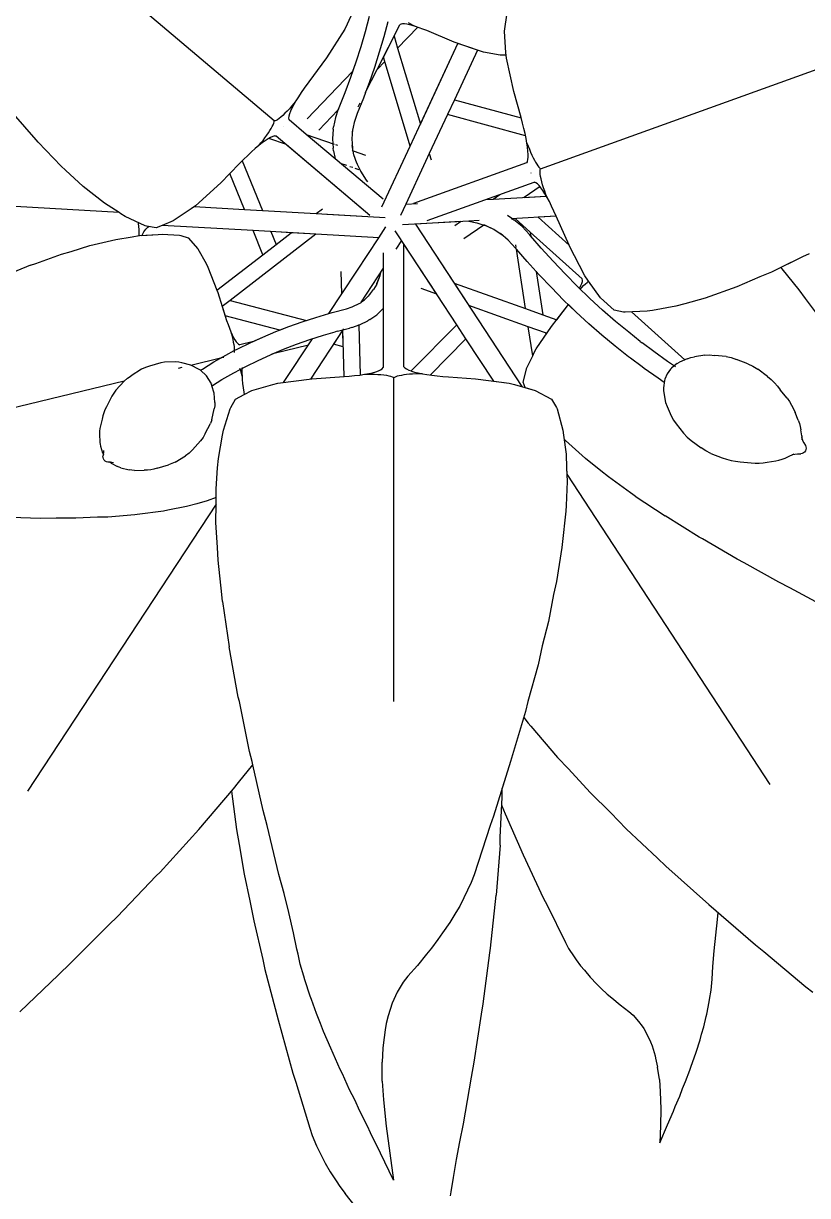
# Model space of a CAD drawing. Header units: metres. Extents: x 244.4 to 340.3, y -4.1 to 64.3.
# Drawn here: x 250.6926 to 250.9632, y 49.1434 to 49.5479 of the extents above; entities that cross this region are included whole.
import ezdxf

# ---------------------------------------------------------------- set-up
doc = ezdxf.new("R2010")
doc.units = ezdxf.units.M
doc.layers.add('Edges', color=7, linetype='Continuous')

msp = doc.modelspace()

# ---------------------------------------------------------------- linework, layer by layer
at = {"layer": 'Edges'}
for p, q in [((250.77916, 49.51426), (250.69385, 49.58635)), ((250.80739, 49.55439), (250.80434, 49.54759)), ((250.85856, 49.54519), (250.85949, 49.55152)), ((250.80434, 49.54759), (250.80348, 49.54594)), ((250.81189, 49.5503), (250.81051, 49.54503)), ((250.81466, 49.53203), (250.82248, 49.5474)), ((250.81832, 49.54849), (250.81693, 49.5432)), ((250.82248, 49.5474), (250.82256, 49.54747)), ((250.82293, 49.54765), (250.82256, 49.54747)), ((250.82343, 49.54771), (250.82293, 49.54765)), ((250.82408, 49.54769), (250.82343, 49.54771)), ((250.82486, 49.54759), (250.82408, 49.54769)), ((250.82576, 49.54741), (250.82486, 49.54759)), ((250.82626, 49.54761), (250.82545, 49.54804)), ((250.82678, 49.54715), (250.82576, 49.54741)), ((250.82709, 49.5472), (250.82626, 49.54761)), ((250.82791, 49.54682), (250.82678, 49.54715)), ((250.82791, 49.54682), (250.82709, 49.5472)), ((250.80348, 49.54594), (250.79712, 49.53602)), ((250.81051, 49.54503), (250.80898, 49.53976)), ((250.81693, 49.5432), (250.8154, 49.53792)), ((250.81681, 49.53626), (250.82049, 49.54348)), ((250.82049, 49.54348), (250.82172, 49.53936)), ((250.82865, 49.54657), (250.82172, 49.53936)), ((250.82913, 49.54641), (250.82791, 49.54682)), ((250.83044, 49.54593), (250.82913, 49.54641)), ((250.83182, 49.54539), (250.83044, 49.54593)), ((250.84121, 49.54145), (250.83182, 49.54539)), ((250.85905, 49.53776), (250.85856, 49.54519)), ((250.80898, 49.53976), (250.80731, 49.5345)), ((250.82172, 49.53936), (250.82958, 49.51317)), ((250.82604, 49.50556), (250.84253, 49.54098)), ((250.82958, 49.51317), (250.84253, 49.54098)), ((250.84997, 49.53837), (250.84121, 49.54145)), ((250.84927, 49.53861), (250.84253, 49.54098)), ((250.79712, 49.53602), (250.7895, 49.52556)), ((250.8154, 49.53792), (250.81372, 49.53264)), ((250.82604, 49.50556), (250.81681, 49.53626)), ((250.81727, 49.53474), (250.81681, 49.53626)), ((250.84927, 49.53861), (250.84131, 49.52154)), ((250.85138, 49.53801), (250.84997, 49.53837)), ((250.85715, 49.53691), (250.85138, 49.53801)), ((250.85915, 49.53695), (250.85715, 49.53691)), ((250.85915, 49.53695), (250.85905, 49.53776)), ((250.85928, 49.53592), (250.85915, 49.53695)), ((250.86179, 49.52439), (250.85928, 49.53592)), ((250.87104, 49.49771), (250.97613, 49.53554)), ((250.79045, 49.51491), (250.80619, 49.53128)), ((250.80731, 49.5345), (250.80548, 49.52924)), ((250.80731, 49.5345), (250.80619, 49.53128)), ((250.81078, 49.52439), (250.81466, 49.53203)), ((250.81372, 49.53264), (250.81189, 49.52737)), ((250.81727, 49.53474), (250.81466, 49.53203)), ((250.80548, 49.52924), (250.80351, 49.52398)), ((250.81189, 49.52737), (250.81078, 49.52439)), ((250.78843, 49.52402), (250.78746, 49.52254)), ((250.7895, 49.52556), (250.78843, 49.52402)), ((250.80351, 49.52398), (250.80139, 49.51872)), ((250.81062, 49.52409), (250.80992, 49.5221)), ((250.81062, 49.52409), (250.81078, 49.52439)), ((250.8643, 49.51547), (250.86179, 49.52439)), ((250.78513, 49.51934), (250.78436, 49.51846)), ((250.78524, 49.51866), (250.78475, 49.5176)), ((250.78588, 49.52024), (250.78513, 49.51934)), ((250.78586, 49.51985), (250.78524, 49.51866)), ((250.7866, 49.52115), (250.78586, 49.51985)), ((250.7866, 49.52115), (250.78588, 49.52024)), ((250.78746, 49.52254), (250.7866, 49.52115)), ((250.80139, 49.51872), (250.80113, 49.51797)), ((250.80992, 49.5221), (250.8078, 49.51684)), ((250.80808, 49.51908), (250.80878, 49.52047)), ((250.84131, 49.52154), (250.83892, 49.51641)), ((250.84131, 49.52154), (250.86435, 49.51529)), ((250.69697, 49.50775), (250.68922, 49.51669)), ((250.78026, 49.51466), (250.77979, 49.5144)), ((250.7808, 49.51505), (250.78026, 49.51466)), ((250.78142, 49.51555), (250.7808, 49.51505)), ((250.78211, 49.51616), (250.78142, 49.51555)), ((250.78283, 49.51686), (250.78211, 49.51616)), ((250.78359, 49.51763), (250.78283, 49.51686)), ((250.78436, 49.51846), (250.78359, 49.51763)), ((250.78418, 49.51588), (250.78411, 49.51524)), ((250.78411, 49.51524), (250.78422, 49.51472)), ((250.78439, 49.51667), (250.78418, 49.51588)), ((250.78429, 49.5146), (250.78422, 49.51472)), ((250.79021, 49.50959), (250.78429, 49.5146)), ((250.78475, 49.5176), (250.78439, 49.51667)), ((250.80113, 49.51797), (250.79447, 49.51104)), ((250.80027, 49.51547), (250.79958, 49.5122)), ((250.80113, 49.51797), (250.80027, 49.51547)), ((250.80145, 49.5183), (250.80113, 49.51797)), ((250.8078, 49.51684), (250.80669, 49.51364)), ((250.83892, 49.51641), (250.83264, 49.50295)), ((250.86587, 49.50909), (250.83892, 49.51641)), ((250.86483, 49.51352), (250.8643, 49.51547)), ((250.77713, 49.51011), (250.77764, 49.5109)), ((250.77764, 49.5109), (250.77809, 49.51164)), ((250.77809, 49.51164), (250.77846, 49.51232)), ((250.77846, 49.51232), (250.77876, 49.51292)), ((250.77876, 49.51292), (250.77898, 49.51345)), ((250.77898, 49.51345), (250.77911, 49.5139)), ((250.77911, 49.5139), (250.77916, 49.51426)), ((250.77943, 49.51426), (250.77916, 49.51426)), ((250.77979, 49.5144), (250.77943, 49.51426)), ((250.78218, 49.51238), (250.78221, 49.51238)), ((250.79947, 49.51136), (250.79923, 49.50809)), ((250.79947, 49.51136), (250.79958, 49.5122)), ((250.80614, 49.51129), (250.80591, 49.50808)), ((250.80669, 49.51364), (250.80602, 49.51045)), ((250.8653, 49.51164), (250.86483, 49.51352)), ((250.86571, 49.50985), (250.8653, 49.51164)), ((250.69767, 49.50692), (250.69697, 49.50775)), ((250.70565, 49.49857), (250.69767, 49.50692)), ((250.77497, 49.50664), (250.77383, 49.50574)), ((250.77383, 49.50574), (250.77456, 49.50663)), ((250.77456, 49.50663), (250.77527, 49.50753)), ((250.77603, 49.5074), (250.77497, 49.50664)), ((250.77527, 49.50753), (250.77594, 49.50842)), ((250.77594, 49.50842), (250.77656, 49.50928)), ((250.777, 49.50803), (250.77603, 49.5074)), ((250.77656, 49.50928), (250.77713, 49.51011)), ((250.77787, 49.50852), (250.777, 49.50803)), ((250.77787, 49.50852), (250.77727, 49.50818)), ((250.78338, 49.50605), (250.77727, 49.50818)), ((250.77863, 49.50885), (250.77787, 49.50852)), ((250.77927, 49.50904), (250.77863, 49.50885)), ((250.77927, 49.50904), (250.77936, 49.50905)), ((250.77936, 49.50905), (250.7798, 49.50907)), ((250.7798, 49.50907), (250.81211, 49.48177)), ((250.79021, 49.50959), (250.79986, 49.50623)), ((250.80013, 49.50119), (250.79021, 49.50959)), ((250.79923, 49.50809), (250.79934, 49.50641)), ((250.79923, 49.50809), (250.79945, 49.50481)), ((250.80591, 49.50808), (250.80612, 49.50488)), ((250.86606, 49.50816), (250.86571, 49.50985)), ((250.86633, 49.50659), (250.86606, 49.50816)), ((250.86654, 49.50515), (250.86633, 49.50659)), ((250.86633, 49.50659), (250.86674, 49.5055)), ((250.77132, 49.50357), (250.76997, 49.50232)), ((250.77261, 49.50472), (250.77132, 49.50357)), ((250.77383, 49.50574), (250.77261, 49.50472)), ((250.78338, 49.50605), (250.81211, 49.48177)), ((250.79956, 49.50397), (250.79945, 49.50481)), ((250.79956, 49.50397), (250.80013, 49.50119)), ((250.80023, 49.5061), (250.80094, 49.50585)), ((250.806, 49.50572), (250.80609, 49.5053)), ((250.80665, 49.50253), (250.806, 49.50572)), ((250.806, 49.50409), (250.80636, 49.50397)), ((250.80636, 49.50397), (250.81067, 49.50246)), ((250.80764, 49.49963), (250.80665, 49.50253)), ((250.81628, 49.48462), (250.82604, 49.50556)), ((250.83264, 49.50295), (250.83135, 49.50018)), ((250.83264, 49.50295), (250.8333, 49.50077)), ((250.86667, 49.50384), (250.86654, 49.50515)), ((250.86673, 49.50269), (250.86667, 49.50384)), ((250.86672, 49.5017), (250.86673, 49.50269)), ((250.86674, 49.5055), (250.86716, 49.50444)), ((250.86716, 49.50444), (250.8676, 49.50342)), ((250.8676, 49.50342), (250.86803, 49.50245)), ((250.86803, 49.50245), (250.86847, 49.50154)), ((250.70714, 49.49721), (250.70565, 49.49857)), ((250.76715, 49.49953), (250.76384, 49.49614)), ((250.76811, 49.5005), (250.76715, 49.49953)), ((250.76858, 49.50097), (250.76811, 49.5005)), ((250.76811, 49.5005), (250.77506, 49.48331)), ((250.76997, 49.50232), (250.76858, 49.50097)), ((250.81668, 49.48718), (250.80013, 49.50119)), ((250.80424, 49.4988), (250.80238, 49.49944)), ((250.80622, 49.49811), (250.80524, 49.49845)), ((250.80741, 49.50011), (250.80764, 49.49963)), ((250.80764, 49.49963), (250.80774, 49.49934)), ((250.80774, 49.49934), (250.80884, 49.4972)), ((250.83135, 49.50018), (250.82453, 49.48555)), ((250.86623, 49.49975), (250.82722, 49.4857)), ((250.86643, 49.50015), (250.86623, 49.49975)), ((250.86647, 49.50022), (250.86643, 49.50015)), ((250.86647, 49.50022), (250.86663, 49.50087)), ((250.86663, 49.50087), (250.86672, 49.5017)), ((250.86847, 49.50154), (250.86889, 49.5007)), ((250.86889, 49.5007), (250.86931, 49.49995)), ((250.86931, 49.49995), (250.86971, 49.49929)), ((250.86971, 49.49929), (250.87009, 49.49872)), ((250.87009, 49.49872), (250.87044, 49.49827)), ((250.71325, 49.49158), (250.70714, 49.49721)), ((250.76384, 49.49614), (250.76068, 49.4929)), ((250.76889, 49.48366), (250.76384, 49.49614)), ((250.80841, 49.49734), (250.80709, 49.4978)), ((250.80884, 49.4972), (250.80876, 49.49722)), ((250.80884, 49.4972), (250.80894, 49.49693)), ((250.80894, 49.49693), (250.8109, 49.49377)), ((250.8678, 49.49626), (250.86783, 49.49627)), ((250.87044, 49.49827), (250.87076, 49.49793)), ((250.87076, 49.49793), (250.87104, 49.49771)), ((250.87085, 49.49709), (250.87092, 49.49748)), ((250.87085, 49.49656), (250.87085, 49.49709)), ((250.87091, 49.49589), (250.87085, 49.49656)), ((250.87103, 49.4951), (250.87091, 49.49589)), ((250.87092, 49.49748), (250.87104, 49.49771)), ((250.87122, 49.49421), (250.87103, 49.4951)), ((250.72559, 49.48261), (250.58692, 49.4906)), ((250.7169, 49.4887), (250.71325, 49.49158)), ((250.76068, 49.4929), (250.75195, 49.48497)), ((250.8109, 49.49377), (250.81137, 49.49317)), ((250.83191, 49.47986), (250.86877, 49.49309)), ((250.87084, 49.49157), (250.86542, 49.48785)), ((250.86877, 49.49309), (250.86892, 49.4931)), ((250.86942, 49.49293), (250.86892, 49.4931)), ((250.86994, 49.49255), (250.86942, 49.49293)), ((250.87051, 49.49197), (250.86994, 49.49255)), ((250.87114, 49.4912), (250.87051, 49.49197)), ((250.87182, 49.49025), (250.87114, 49.4912)), ((250.87146, 49.49323), (250.87122, 49.49421)), ((250.87175, 49.49219), (250.87146, 49.49323)), ((250.87209, 49.4911), (250.87175, 49.49219)), ((250.87246, 49.49), (250.87209, 49.4911)), ((250.7206, 49.48582), (250.7169, 49.4887)), ((250.85208, 49.4871), (250.85465, 49.48725)), ((250.85465, 49.48725), (250.85703, 49.48888)), ((250.85465, 49.48725), (250.87302, 49.48828)), ((250.86542, 49.48785), (250.87302, 49.48828)), ((250.87254, 49.48912), (250.87182, 49.49025)), ((250.87286, 49.4889), (250.87246, 49.49)), ((250.87302, 49.48828), (250.87254, 49.48912)), ((250.87329, 49.48782), (250.87286, 49.4889)), ((250.87329, 49.48782), (250.87302, 49.48828)), ((250.87407, 49.48638), (250.87329, 49.48782)), ((250.87486, 49.4848), (250.87407, 49.48638)), ((250.72559, 49.48261), (250.7206, 49.48582)), ((250.7262, 49.48222), (250.72559, 49.48261)), ((250.72773, 49.48128), (250.7262, 49.48222)), ((250.75048, 49.48385), (250.74428, 49.47971)), ((250.75195, 49.48497), (250.75048, 49.48385)), ((250.75155, 49.48466), (250.76889, 49.48366)), ((250.76889, 49.48366), (250.77506, 49.48331)), ((250.77506, 49.48331), (250.79359, 49.48224)), ((250.79359, 49.48224), (250.79578, 49.48394)), ((250.79359, 49.48224), (250.81743, 49.48086)), ((250.82453, 49.48555), (250.8227, 49.48163)), ((250.82453, 49.48555), (250.82857, 49.48578)), ((250.87566, 49.48311), (250.87486, 49.4848)), ((250.87644, 49.48136), (250.87566, 49.48311)), ((250.73456, 49.47802), (250.72773, 49.48128)), ((250.73234, 49.47886), (250.73229, 49.4791)), ((250.73247, 49.47785), (250.73234, 49.47886)), ((250.74043, 49.47818), (250.73834, 49.47734)), ((250.74428, 49.47971), (250.74043, 49.47818)), ((250.77184, 49.47638), (250.74043, 49.47818)), ((250.79726, 49.48203), (250.81743, 49.48086)), ((250.84632, 49.47967), (250.82336, 49.47839)), ((250.84336, 49.47951), (250.82785, 49.47864)), ((250.82785, 49.47864), (250.8412, 49.45826)), ((250.82785, 49.47864), (250.86459, 49.42255)), ((250.84142, 49.47818), (250.84336, 49.47951)), ((250.85146, 49.4783), (250.84457, 49.47358)), ((250.84987, 49.47987), (250.84632, 49.47967)), ((250.84632, 49.47967), (250.84909, 49.47909)), ((250.84909, 49.47909), (250.85146, 49.4783)), ((250.85168, 49.47845), (250.85146, 49.4783)), ((250.85146, 49.4783), (250.85169, 49.47826)), ((250.85487, 49.47673), (250.85169, 49.47826)), ((250.86115, 49.4806), (250.85966, 49.48157)), ((250.87644, 49.48136), (250.86087, 49.48049)), ((250.86115, 49.4806), (250.86183, 49.4801)), ((250.8612, 49.48021), (250.86116, 49.4805)), ((250.86464, 49.47775), (250.86183, 49.4801)), ((250.86229, 49.48057), (250.8675, 49.47588)), ((250.87644, 49.48136), (250.87015, 49.48101)), ((250.88086, 49.4714), (250.87015, 49.48101)), ((250.88086, 49.4714), (250.87644, 49.48136)), ((250.72446, 49.47334), (250.73009, 49.47426)), ((250.73009, 49.47426), (250.73256, 49.47464)), ((250.73256, 49.47676), (250.73247, 49.47785)), ((250.73258, 49.47563), (250.73256, 49.47676)), ((250.73256, 49.47464), (250.73258, 49.47563)), ((250.73256, 49.47464), (250.7326, 49.47465)), ((250.7326, 49.47465), (250.73903, 49.47509)), ((250.73346, 49.4747), (250.73903, 49.47509)), ((250.73346, 49.4747), (250.73353, 49.47485)), ((250.73353, 49.47485), (250.73417, 49.47595)), ((250.73417, 49.47595), (250.73484, 49.47685)), ((250.7351, 49.47788), (250.73456, 49.47802)), ((250.73484, 49.47685), (250.73552, 49.47755)), ((250.73834, 49.47734), (250.7351, 49.47788)), ((250.73552, 49.47755), (250.73581, 49.47776)), ((250.73903, 49.47509), (250.74047, 49.4751)), ((250.74047, 49.4751), (250.74648, 49.47477)), ((250.74648, 49.47477), (250.74691, 49.47467)), ((250.74691, 49.47467), (250.74938, 49.47391)), ((250.79353, 49.47514), (250.76394, 49.45226)), ((250.77521, 49.46804), (250.77184, 49.47638)), ((250.79353, 49.47514), (250.77184, 49.47638)), ((250.778, 49.47603), (250.77979, 49.47158)), ((250.78503, 49.47563), (250.778, 49.47603)), ((250.77979, 49.47158), (250.78503, 49.47563)), ((250.79353, 49.47514), (250.78503, 49.47563)), ((250.81519, 49.4739), (250.79353, 49.47514)), ((250.81519, 49.4739), (250.81766, 49.47766)), ((250.82181, 49.47494), (250.82092, 49.4763)), ((250.84214, 49.44386), (250.82181, 49.47494)), ((250.85487, 49.47673), (250.85199, 49.47812)), ((250.85248, 49.47795), (250.85199, 49.47812)), ((250.85784, 49.47482), (250.85487, 49.47673)), ((250.85991, 49.47303), (250.85716, 49.47533)), ((250.86722, 49.47503), (250.86464, 49.47775)), ((250.86772, 49.47444), (250.86722, 49.47503)), ((250.8675, 49.47588), (250.86772, 49.47444)), ((250.8675, 49.47588), (250.88539, 49.4598)), ((250.86772, 49.47444), (250.86777, 49.47411)), ((250.87124, 49.47036), (250.86772, 49.47444)), ((250.70902, 49.46921), (250.71552, 49.47121)), ((250.71552, 49.47121), (250.72446, 49.47334)), ((250.74938, 49.47391), (250.75273, 49.47015)), ((250.75273, 49.47015), (250.75563, 49.46505)), ((250.77521, 49.46804), (250.77979, 49.47158)), ((250.80765, 49.46242), (250.81519, 49.4739)), ((250.82308, 49.473), (250.82109, 49.46997)), ((250.8352, 49.45447), (250.82308, 49.473)), ((250.82386, 49.4294), (250.82386, 49.4717)), ((250.86244, 49.47035), (250.85991, 49.47303)), ((250.86275, 49.46999), (250.86244, 49.47035)), ((250.86266, 49.47058), (250.86253, 49.47146)), ((250.86275, 49.46999), (250.86274, 49.47008)), ((250.87534, 49.46583), (250.87124, 49.47036)), ((250.88091, 49.47128), (250.88086, 49.4714)), ((250.88632, 49.4608), (250.88091, 49.47128)), ((250.69693, 49.46505), (250.70574, 49.46823)), ((250.70574, 49.46823), (250.70902, 49.46921)), ((250.75935, 49.45578), (250.77521, 49.46804)), ((250.81678, 49.46866), (250.81674, 49.42926)), ((250.81678, 49.46866), (250.81677, 49.4634)), ((250.86585, 49.44949), (250.86275, 49.46999)), ((250.86646, 49.46569), (250.86275, 49.46999)), ((250.96143, 49.46729), (250.95075, 49.46207)), ((250.96143, 49.46729), (250.95391, 49.46362)), ((250.96367, 49.46835), (250.96143, 49.46729)), ((250.69509, 49.46441), (250.68353, 49.45973)), ((250.69509, 49.46441), (250.69693, 49.46505)), ((250.75563, 49.46505), (250.75628, 49.46374)), ((250.75628, 49.46374), (250.75935, 49.45578)), ((250.80246, 49.45452), (250.80225, 49.46227)), ((250.80246, 49.45452), (250.80765, 49.46242)), ((250.81677, 49.4634), (250.80892, 49.45143)), ((250.81566, 49.46086), (250.81604, 49.46228)), ((250.81677, 49.4634), (250.81676, 49.44952)), ((250.86957, 49.46225), (250.86646, 49.46569)), ((250.86955, 49.46237), (250.86957, 49.46225)), ((250.86957, 49.46225), (250.87182, 49.44737)), ((250.87057, 49.46115), (250.86957, 49.46225)), ((250.87951, 49.46142), (250.87534, 49.46583)), ((250.95075, 49.46207), (250.94674, 49.46038)), ((250.95391, 49.46362), (250.95428, 49.46315)), ((250.95428, 49.46315), (250.96017, 49.45593)), ((250.81449, 49.45792), (250.81342, 49.45605)), ((250.81449, 49.45792), (250.81566, 49.46086)), ((250.81456, 49.4581), (250.81566, 49.46086)), ((250.81456, 49.4581), (250.81488, 49.45866)), ((250.8412, 49.45826), (250.86585, 49.44949)), ((250.8412, 49.45826), (250.84626, 49.45053)), ((250.87475, 49.45673), (250.87057, 49.46115)), ((250.88375, 49.45714), (250.87951, 49.46142)), ((250.88496, 49.45745), (250.88526, 49.45817)), ((250.88526, 49.45817), (250.88545, 49.45879)), ((250.88539, 49.4598), (250.88544, 49.4597)), ((250.88552, 49.45929), (250.88544, 49.4597)), ((250.88545, 49.45879), (250.88552, 49.45929)), ((250.88587, 49.4574), (250.88649, 49.45799)), ((250.88732, 49.45924), (250.88632, 49.4608)), ((250.88649, 49.45799), (250.88708, 49.45852)), ((250.88708, 49.45852), (250.88755, 49.45892)), ((250.88755, 49.45892), (250.88732, 49.45924)), ((250.89169, 49.4532), (250.88755, 49.45892)), ((250.94674, 49.46038), (250.93881, 49.45697)), ((250.75935, 49.45578), (250.75962, 49.45508)), ((250.75962, 49.45508), (250.76272, 49.44538)), ((250.79802, 49.44775), (250.80246, 49.45452)), ((250.81023, 49.45246), (250.81226, 49.4544)), ((250.81168, 49.45377), (250.81342, 49.45605)), ((250.8352, 49.45447), (250.82982, 49.45639)), ((250.879, 49.45243), (250.87475, 49.45673)), ((250.88807, 49.45299), (250.88375, 49.45714)), ((250.88446, 49.45646), (250.88455, 49.45662)), ((250.88455, 49.45662), (250.88496, 49.45745)), ((250.88473, 49.4562), (250.88525, 49.45676)), ((250.88525, 49.45676), (250.88587, 49.4574)), ((250.93881, 49.45697), (250.92781, 49.45305)), ((250.96017, 49.45593), (250.96228, 49.45301)), ((250.76394, 49.45226), (250.7612, 49.45014)), ((250.7612, 49.45014), (250.76223, 49.44693)), ((250.76394, 49.45226), (250.7903, 49.4454)), ((250.80402, 49.44936), (250.80607, 49.45004)), ((250.80607, 49.45004), (250.80865, 49.4513)), ((250.80888, 49.45137), (250.80877, 49.4512)), ((250.80906, 49.45164), (250.81023, 49.45246)), ((250.8668, 49.44322), (250.84626, 49.45053)), ((250.8748, 49.44324), (250.88068, 49.45083)), ((250.87666, 49.44565), (250.88068, 49.45083)), ((250.88334, 49.44827), (250.879, 49.45243)), ((250.88068, 49.45083), (250.88075, 49.45092)), ((250.88334, 49.44827), (250.88068, 49.45083)), ((250.89246, 49.44896), (250.88807, 49.45299)), ((250.89643, 49.44891), (250.89169, 49.4532)), ((250.91772, 49.45029), (250.90965, 49.44884)), ((250.92083, 49.45111), (250.91772, 49.45029)), ((250.92781, 49.45305), (250.92083, 49.45111)), ((250.96228, 49.45301), (250.96681, 49.44702)), ((250.78111, 49.44202), (250.76223, 49.44693)), ((250.7888, 49.44491), (250.79352, 49.44643)), ((250.79352, 49.44643), (250.79802, 49.44775)), ((250.79802, 49.44775), (250.79913, 49.44807)), ((250.79913, 49.44807), (250.80402, 49.44936)), ((250.81212, 49.44567), (250.81448, 49.44731)), ((250.81448, 49.44731), (250.81655, 49.44929)), ((250.81676, 49.44952), (250.81655, 49.44929)), ((250.86585, 49.44949), (250.87182, 49.44737)), ((250.87182, 49.44737), (250.87666, 49.44565)), ((250.88774, 49.44423), (250.88334, 49.44827)), ((250.89693, 49.44506), (250.89246, 49.44896)), ((250.89965, 49.44829), (250.89643, 49.44891)), ((250.9002, 49.44823), (250.89965, 49.44829)), ((250.90784, 49.44864), (250.9002, 49.44823)), ((250.90237, 49.44834), (250.92081, 49.4318)), ((250.90965, 49.44884), (250.90784, 49.44864)), ((250.76272, 49.44538), (250.76321, 49.44398)), ((250.76321, 49.44398), (250.7637, 49.44268)), ((250.7637, 49.44268), (250.76418, 49.44148)), ((250.77964, 49.44153), (250.78417, 49.44328)), ((250.78099, 49.44205), (250.78417, 49.44328)), ((250.78417, 49.44328), (250.7888, 49.44491)), ((250.80281, 49.44212), (250.79169, 49.42517)), ((250.80281, 49.44212), (250.79959, 49.43721)), ((250.80096, 49.44171), (250.80285, 49.44218)), ((250.80285, 49.44218), (250.80281, 49.44212)), ((250.80326, 49.42603), (250.80281, 49.44212)), ((250.80297, 49.43633), (250.80281, 49.44212)), ((250.80285, 49.44218), (250.80505, 49.44276)), ((250.80308, 49.44252), (250.80285, 49.44218)), ((250.80586, 49.443), (250.80505, 49.44276)), ((250.80586, 49.443), (250.80876, 49.44393)), ((250.80834, 49.44401), (250.80835, 49.4438)), ((250.80835, 49.4438), (250.80876, 49.44393)), ((250.80835, 49.4438), (250.80884, 49.42658)), ((250.80876, 49.44393), (250.8114, 49.44522)), ((250.81212, 49.44567), (250.8114, 49.44522)), ((250.82644, 49.42794), (250.84214, 49.44386)), ((250.84527, 49.43908), (250.84214, 49.44386)), ((250.86831, 49.43321), (250.8668, 49.44322)), ((250.87278, 49.44109), (250.8668, 49.44322)), ((250.86955, 49.43558), (250.8748, 49.44324)), ((250.89222, 49.44032), (250.88774, 49.44423)), ((250.90147, 49.44128), (250.89693, 49.44506)), ((250.76418, 49.44148), (250.76466, 49.44041)), ((250.76418, 49.44148), (250.76442, 49.44061)), ((250.76442, 49.44061), (250.76465, 49.43971)), ((250.76465, 49.43971), (250.76485, 49.43882)), ((250.76466, 49.44041), (250.76513, 49.43946)), ((250.76485, 49.43882), (250.76502, 49.43794)), ((250.76502, 49.43794), (250.76516, 49.4371)), ((250.76513, 49.43946), (250.76557, 49.43866)), ((250.76557, 49.43866), (250.766, 49.438)), ((250.766, 49.438), (250.76641, 49.4375)), ((250.76659, 49.43558), (250.77085, 49.43768)), ((250.77157, 49.43801), (250.76727, 49.43697)), ((250.77085, 49.43768), (250.7752, 49.43966)), ((250.77157, 49.43801), (250.7752, 49.43966)), ((250.77218, 49.43816), (250.77157, 49.43801)), ((250.7752, 49.43966), (250.77964, 49.44153)), ((250.78238, 49.42394), (250.79231, 49.43907)), ((250.78685, 49.43717), (250.79146, 49.4388)), ((250.79091, 49.43693), (250.79231, 49.43907)), ((250.79146, 49.4388), (250.79617, 49.44031)), ((250.79617, 49.44031), (250.80015, 49.44147)), ((250.80096, 49.44171), (250.80015, 49.44147)), ((250.84527, 49.43908), (250.83292, 49.42655)), ((250.85488, 49.42439), (250.84527, 49.43908)), ((250.87278, 49.44109), (250.87288, 49.44043)), ((250.87322, 49.44093), (250.87278, 49.44109)), ((250.87288, 49.44043), (250.87322, 49.44093)), ((250.89678, 49.43653), (250.89222, 49.44032)), ((250.90541, 49.43814), (250.90147, 49.44128)), ((250.90541, 49.43814), (250.90609, 49.43764)), ((250.76242, 49.43337), (250.76536, 49.43497)), ((250.76516, 49.4371), (250.76526, 49.43631)), ((250.76526, 49.43631), (250.76533, 49.43559)), ((250.76533, 49.43559), (250.76536, 49.43497)), ((250.76535, 49.43444), (250.76534, 49.43429)), ((250.76536, 49.43474), (250.76535, 49.43444)), ((250.76536, 49.43497), (250.76659, 49.43558)), ((250.76536, 49.43497), (250.76536, 49.43493)), ((250.76641, 49.4375), (250.76678, 49.43715)), ((250.76678, 49.43715), (250.76716, 49.43698)), ((250.76727, 49.43697), (250.76716, 49.43698)), ((250.7779, 49.43356), (250.77914, 49.43408)), ((250.77838, 49.43389), (250.77848, 49.43392)), ((250.77914, 49.43408), (250.79091, 49.43693)), ((250.77914, 49.43408), (250.78233, 49.43542)), ((250.78233, 49.43542), (250.78685, 49.43717)), ((250.80297, 49.43633), (250.79959, 49.43721)), ((250.86831, 49.43321), (250.86884, 49.43431)), ((250.86884, 49.43431), (250.86955, 49.43558)), ((250.90141, 49.43288), (250.89678, 49.43653)), ((250.9101, 49.43462), (250.90609, 49.43764)), ((250.91486, 49.43123), (250.9101, 49.43462)), ((250.73613, 49.42964), (250.7347, 49.42919)), ((250.73996, 49.43077), (250.73613, 49.42964)), ((250.74128, 49.43096), (250.73996, 49.43077)), ((250.74509, 49.43105), (250.74128, 49.43096)), ((250.74618, 49.43102), (250.74509, 49.43105)), ((250.74724, 49.43077), (250.74618, 49.43102)), ((250.75041, 49.43), (250.74724, 49.43077)), ((250.75041, 49.43), (250.761, 49.43257)), ((250.75329, 49.42843), (250.75041, 49.43)), ((250.75436, 49.42861), (250.75834, 49.43105)), ((250.75834, 49.43105), (250.76242, 49.43337)), ((250.761, 49.43257), (250.76169, 49.43273)), ((250.76931, 49.42949), (250.77356, 49.43158)), ((250.77356, 49.43158), (250.7779, 49.43356)), ((250.86628, 49.42902), (250.86831, 49.43321)), ((250.90208, 49.43237), (250.90141, 49.43288)), ((250.90611, 49.42935), (250.90208, 49.43237)), ((250.91757, 49.4294), (250.91486, 49.43123)), ((250.91715, 49.42969), (250.9162, 49.42892)), ((250.91813, 49.43047), (250.91715, 49.42969)), ((250.91813, 49.43047), (250.91894, 49.43096)), ((250.92158, 49.43215), (250.91894, 49.43096)), ((250.92089, 49.43172), (250.92081, 49.4318)), ((250.92158, 49.43215), (250.92286, 49.4326)), ((250.92286, 49.4326), (250.9242, 49.43284)), ((250.92771, 49.43341), (250.9242, 49.43284)), ((250.92771, 49.43341), (250.92938, 49.43348)), ((250.92938, 49.43348), (250.93105, 49.43334)), ((250.93502, 49.43292), (250.93105, 49.43334)), ((250.93502, 49.43292), (250.93685, 49.43254)), ((250.93685, 49.43254), (250.93863, 49.43195)), ((250.94256, 49.43041), (250.93863, 49.43195)), ((250.94256, 49.43041), (250.94432, 49.42959)), ((250.94432, 49.42959), (250.94598, 49.42858)), ((250.7285, 49.42545), (250.72978, 49.42632)), ((250.73337, 49.42854), (250.72978, 49.42632)), ((250.7347, 49.42919), (250.73337, 49.42854)), ((250.74608, 49.42896), (250.74731, 49.42925)), ((250.75364, 49.42823), (250.75329, 49.42843)), ((250.75369, 49.42819), (250.75364, 49.42823)), ((250.75369, 49.42819), (250.75436, 49.42861)), ((250.75576, 49.42624), (250.75369, 49.42819)), ((250.75732, 49.42377), (250.75576, 49.42624)), ((250.76109, 49.42497), (250.76516, 49.42729)), ((250.76516, 49.42729), (250.7674, 49.42848)), ((250.76756, 49.42795), (250.76731, 49.42879)), ((250.7674, 49.42848), (250.76731, 49.42879)), ((250.7674, 49.42848), (250.76931, 49.42949)), ((250.7678, 49.42709), (250.76756, 49.42795)), ((250.76803, 49.4262), (250.7678, 49.42709)), ((250.768, 49.42838), (250.76799, 49.42735)), ((250.76799, 49.42735), (250.76803, 49.4262)), ((250.76805, 49.4292), (250.768, 49.42838)), ((250.76803, 49.4262), (250.76811, 49.42495)), ((250.79211, 49.42523), (250.80326, 49.42603)), ((250.80326, 49.42603), (250.80501, 49.42616)), ((250.80501, 49.42616), (250.80688, 49.42634)), ((250.80688, 49.42634), (250.80863, 49.42655)), ((250.80863, 49.42655), (250.81025, 49.42679)), ((250.81025, 49.42679), (250.81172, 49.42706)), ((250.81025, 49.42679), (250.81141, 49.42683)), ((250.81141, 49.42683), (250.81258, 49.42684)), ((250.81172, 49.42706), (250.81303, 49.42735)), ((250.81258, 49.42684), (250.81375, 49.42682)), ((250.81303, 49.42735), (250.81416, 49.42767)), ((250.81375, 49.42682), (250.81488, 49.42676)), ((250.81416, 49.42767), (250.8151, 49.428)), ((250.81488, 49.42676), (250.81596, 49.42669)), ((250.8151, 49.428), (250.81584, 49.42835)), ((250.81584, 49.42835), (250.81637, 49.42871)), ((250.81596, 49.42669), (250.81696, 49.42658)), ((250.81637, 49.42871), (250.8167, 49.42912)), ((250.81674, 49.42926), (250.8167, 49.42912)), ((250.81696, 49.42658), (250.81787, 49.42645)), ((250.81787, 49.42645), (250.81865, 49.4263)), ((250.81865, 49.4263), (250.8193, 49.42613)), ((250.8193, 49.42613), (250.8198, 49.42595)), ((250.8198, 49.42595), (250.82014, 49.42576)), ((250.82014, 49.42576), (250.82031, 49.42556)), ((250.82062, 49.42575), (250.82031, 49.42556)), ((250.82031, 49.42556), (250.82031, 49.31386)), ((250.82105, 49.42594), (250.82062, 49.42575)), ((250.82159, 49.42611), (250.82105, 49.42594)), ((250.82225, 49.42628), (250.82159, 49.42611)), ((250.82301, 49.42643), (250.82225, 49.42628)), ((250.82386, 49.42657), (250.82301, 49.42643)), ((250.82417, 49.42907), (250.82386, 49.4294)), ((250.82479, 49.42668), (250.82386, 49.42657)), ((250.82423, 49.42901), (250.82417, 49.42907)), ((250.82423, 49.42901), (250.82479, 49.42864)), ((250.82479, 49.42864), (250.82554, 49.42828)), ((250.8258, 49.42679), (250.82479, 49.42668)), ((250.82554, 49.42828), (250.82644, 49.42794)), ((250.82686, 49.42687), (250.8258, 49.42679)), ((250.82644, 49.42794), (250.82647, 49.42793)), ((250.82647, 49.42793), (250.82757, 49.42759)), ((250.82797, 49.42693), (250.82686, 49.42687)), ((250.82757, 49.42759), (250.82884, 49.42728)), ((250.82911, 49.42697), (250.82797, 49.42693)), ((250.82884, 49.42728), (250.83027, 49.42698)), ((250.83027, 49.42698), (250.82911, 49.42697)), ((250.83027, 49.42698), (250.83184, 49.42671)), ((250.83184, 49.42671), (250.83354, 49.42646)), ((250.83354, 49.42646), (250.83537, 49.42624)), ((250.83537, 49.42624), (250.83729, 49.42605)), ((250.83729, 49.42605), (250.83932, 49.42589)), ((250.83932, 49.42589), (250.84856, 49.42523)), ((250.86508, 49.42413), (250.86628, 49.42902)), ((250.90679, 49.42884), (250.90611, 49.42935)), ((250.91156, 49.42544), (250.90679, 49.42884)), ((250.91469, 49.42694), (250.91395, 49.42508)), ((250.91588, 49.42855), (250.91469, 49.42694)), ((250.91588, 49.42855), (250.9162, 49.42892)), ((250.94938, 49.42604), (250.94598, 49.42858)), ((250.94938, 49.42604), (250.95057, 49.425)), ((250.72738, 49.42443), (250.67962, 49.41288)), ((250.72736, 49.42441), (250.72448, 49.4213)), ((250.72736, 49.42441), (250.72738, 49.42443)), ((250.72738, 49.42443), (250.7285, 49.42545)), ((250.75732, 49.42377), (250.75744, 49.42339)), ((250.75762, 49.42284), (250.75744, 49.42339)), ((250.75784, 49.42298), (250.75762, 49.42284)), ((250.75843, 49.42026), (250.75762, 49.42284)), ((250.75784, 49.42298), (250.76109, 49.42497)), ((250.76811, 49.42495), (250.76824, 49.4236)), ((250.76824, 49.4236), (250.76841, 49.42216)), ((250.76841, 49.42216), (250.76862, 49.42065)), ((250.77144, 49.42121), (250.77861, 49.42328)), ((250.77861, 49.42328), (250.78042, 49.42368)), ((250.78042, 49.42368), (250.79211, 49.42523)), ((250.84856, 49.42523), (250.86025, 49.42368)), ((250.85488, 49.42439), (250.86025, 49.42368)), ((250.86025, 49.42368), (250.86206, 49.42328)), ((250.86206, 49.42328), (250.86922, 49.42121)), ((250.86567, 49.42224), (250.86508, 49.42413)), ((250.86567, 49.42224), (250.86922, 49.42121)), ((250.91372, 49.42398), (250.91156, 49.42544)), ((250.9138, 49.42461), (250.9135, 49.42215)), ((250.9135, 49.42215), (250.91351, 49.4212)), ((250.9138, 49.42461), (250.91372, 49.42398)), ((250.91385, 49.42389), (250.91372, 49.42398)), ((250.91395, 49.42508), (250.9138, 49.42461)), ((250.95057, 49.425), (250.9517, 49.4239)), ((250.9517, 49.4239), (250.95276, 49.42273)), ((250.95276, 49.42273), (250.95376, 49.42149)), ((250.72311, 49.4192), (250.72124, 49.4156)), ((250.72376, 49.42028), (250.72311, 49.4192)), ((250.72448, 49.4213), (250.72376, 49.42028)), ((250.75859, 49.41701), (250.75843, 49.42026)), ((250.76413, 49.41539), (250.7658, 49.4182)), ((250.7658, 49.4182), (250.76876, 49.41978)), ((250.76862, 49.42065), (250.76876, 49.41978)), ((250.76876, 49.41978), (250.77144, 49.42121)), ((250.86922, 49.42121), (250.87486, 49.4182)), ((250.87486, 49.4182), (250.87654, 49.41539)), ((250.91351, 49.4212), (250.9139, 49.41833)), ((250.9139, 49.41833), (250.91418, 49.41701)), ((250.95607, 49.41852), (250.95376, 49.42149)), ((250.95607, 49.41852), (250.95688, 49.41736)), ((250.7203, 49.41355), (250.71996, 49.41248)), ((250.72072, 49.41459), (250.7203, 49.41355)), ((250.72124, 49.4156), (250.72072, 49.41459)), ((250.75764, 49.41112), (250.75845, 49.41484)), ((250.75863, 49.41592), (250.75845, 49.41484)), ((250.75859, 49.41701), (250.75863, 49.41592)), ((250.76168, 49.40756), (250.76388, 49.41488)), ((250.76388, 49.41488), (250.76413, 49.41539)), ((250.87654, 49.41539), (250.87678, 49.41488)), ((250.87678, 49.41488), (250.8787, 49.40756)), ((250.91418, 49.41701), (250.91468, 49.41574)), ((250.91468, 49.41574), (250.91605, 49.41246)), ((250.95688, 49.41736), (250.95762, 49.41616)), ((250.95762, 49.41616), (250.95828, 49.41491)), ((250.95828, 49.41491), (250.95885, 49.41361)), ((250.95997, 49.41092), (250.95885, 49.41361)), ((250.71971, 49.41137), (250.71899, 49.40805)), ((250.71996, 49.41248), (250.71971, 49.41137)), ((250.75535, 49.40632), (250.7572, 49.40986)), ((250.75764, 49.41112), (250.7572, 49.40986)), ((250.91605, 49.41246), (250.91687, 49.41101)), ((250.91687, 49.41101), (250.91787, 49.40966)), ((250.91787, 49.40966), (250.92032, 49.40651)), ((250.95997, 49.41092), (250.96036, 49.40984)), ((250.96036, 49.40984), (250.96065, 49.40873)), ((250.71888, 49.40714), (250.71886, 49.40622)), ((250.71886, 49.40622), (250.71899, 49.40329)), ((250.71899, 49.40805), (250.71888, 49.40714)), ((250.75535, 49.40632), (250.75464, 49.405)), ((250.75989, 49.39771), (250.76126, 49.40579)), ((250.76126, 49.40579), (250.76168, 49.40756)), ((250.8787, 49.40756), (250.87898, 49.40579)), ((250.87898, 49.40579), (250.87984, 49.39919)), ((250.92032, 49.40651), (250.92161, 49.40515)), ((250.96065, 49.40873), (250.96086, 49.4076)), ((250.96113, 49.40559), (250.96086, 49.4076)), ((250.96105, 49.40564), (250.96113, 49.40501)), ((250.96113, 49.40559), (250.96117, 49.40502)), ((250.71899, 49.40329), (250.71905, 49.40264)), ((250.71905, 49.40264), (250.7192, 49.40201)), ((250.7192, 49.40201), (250.71992, 49.39975)), ((250.75088, 49.40072), (250.75375, 49.40382)), ((250.75464, 49.405), (250.75375, 49.40382)), ((250.87967, 49.40392), (250.87915, 49.40446)), ((250.88649, 49.39776), (250.87967, 49.40392)), ((250.92161, 49.40515), (250.92305, 49.40395)), ((250.92305, 49.40395), (250.92643, 49.40142)), ((250.92805, 49.40035), (250.92643, 49.40142)), ((250.96121, 49.40484), (250.96113, 49.40501)), ((250.96121, 49.40484), (250.96119, 49.40478)), ((250.96119, 49.40478), (250.96124, 49.40421)), ((250.96119, 49.40478), (250.96144, 49.40405)), ((250.96144, 49.40405), (250.96175, 49.40329)), ((250.96144, 49.40405), (250.96188, 49.40314)), ((250.96188, 49.40314), (250.9624, 49.40227)), ((250.9624, 49.40227), (250.96259, 49.40182)), ((250.96259, 49.40182), (250.96265, 49.40133)), ((250.96265, 49.40133), (250.96259, 49.40084)), ((250.71992, 49.39975), (250.72006, 49.39945)), ((250.72017, 49.39918), (250.72003, 49.39853)), ((250.72005, 49.39804), (250.72003, 49.39853)), ((250.7202, 49.39757), (250.72005, 49.39804)), ((250.72006, 49.39945), (250.72019, 49.39925)), ((250.72017, 49.39993), (250.72022, 49.39983)), ((250.72019, 49.39925), (250.72017, 49.39918)), ((250.72019, 49.39925), (250.72027, 49.39963)), ((250.72047, 49.39714), (250.7202, 49.39757)), ((250.72021, 49.40048), (250.72022, 49.39983)), ((250.72022, 49.39983), (250.72021, 49.3997)), ((250.72021, 49.3997), (250.72027, 49.39963)), ((250.74495, 49.39647), (250.74855, 49.39871)), ((250.74979, 49.39963), (250.74855, 49.39871)), ((250.75088, 49.40072), (250.74979, 49.39963)), ((250.75961, 49.3945), (250.75989, 49.39771)), ((250.87984, 49.39919), (250.88002, 49.3945)), ((250.89182, 49.39353), (250.88649, 49.39776)), ((250.92978, 49.39948), (250.92805, 49.40035)), ((250.92978, 49.39948), (250.93373, 49.39793)), ((250.93373, 49.39793), (250.93524, 49.39746)), ((250.93524, 49.39746), (250.93677, 49.39709)), ((250.95329, 49.39713), (250.95438, 49.39747)), ((250.95438, 49.39747), (250.95545, 49.39789)), ((250.95545, 49.39789), (250.9573, 49.39872)), ((250.95722, 49.39876), (250.95799, 49.39905)), ((250.9573, 49.39872), (250.95781, 49.39898)), ((250.95799, 49.39905), (250.95802, 49.39909)), ((250.95802, 49.39909), (250.95854, 49.39935)), ((250.95802, 49.39909), (250.95879, 49.39927)), ((250.95879, 49.39927), (250.95954, 49.39939)), ((250.95879, 49.39927), (250.95979, 49.39937)), ((250.95979, 49.39937), (250.96079, 49.39939)), ((250.96128, 49.39946), (250.96079, 49.39939)), ((250.96173, 49.39967), (250.96128, 49.39946)), ((250.96211, 49.39998), (250.96173, 49.39967)), ((250.96241, 49.40038), (250.96211, 49.39998)), ((250.96259, 49.40084), (250.96241, 49.40038)), ((250.72083, 49.3968), (250.72047, 49.39714)), ((250.72127, 49.39657), (250.72083, 49.3968)), ((250.72175, 49.39645), (250.72127, 49.39657)), ((250.7224, 49.39646), (250.72175, 49.39645)), ((250.72305, 49.39639), (250.7224, 49.39646)), ((250.72242, 49.39652), (250.7225, 49.39645)), ((250.7225, 49.39645), (250.72265, 49.39631)), ((250.72293, 49.3964), (250.7225, 49.39645)), ((250.72292, 49.39611), (250.72265, 49.39631)), ((250.72266, 49.39659), (250.72293, 49.3964)), ((250.72293, 49.3964), (250.72272, 49.39649)), ((250.72292, 49.39611), (250.725, 49.39497)), ((250.72369, 49.39625), (250.72305, 49.39639)), ((250.72315, 49.39632), (250.72305, 49.39639)), ((250.72559, 49.39471), (250.725, 49.39497)), ((250.72622, 49.39452), (250.72559, 49.39471)), ((250.72622, 49.39452), (250.72907, 49.39383)), ((250.72998, 49.39367), (250.72907, 49.39383)), ((250.73089, 49.39361), (250.72998, 49.39367)), ((250.73089, 49.39361), (250.73429, 49.39369)), ((250.73542, 49.39372), (250.73429, 49.39369)), ((250.73654, 49.39385), (250.73542, 49.39372)), ((250.73764, 49.39407), (250.73654, 49.39385)), ((250.73873, 49.39437), (250.73764, 49.39407)), ((250.73873, 49.39437), (250.74262, 49.39552)), ((250.74381, 49.39596), (250.74262, 49.39552)), ((250.74495, 49.39647), (250.74381, 49.39596)), ((250.75907, 49.38727), (250.75961, 49.3945)), ((250.88002, 49.3945), (250.8801, 49.39234)), ((250.88002, 49.3945), (250.88018, 49.38985)), ((250.89448, 49.39139), (250.89182, 49.39353)), ((250.93677, 49.39709), (250.93833, 49.3968)), ((250.93833, 49.3968), (250.93991, 49.39661)), ((250.93991, 49.39661), (250.94365, 49.39621)), ((250.94365, 49.39621), (250.94506, 49.39612)), ((250.94506, 49.39612), (250.94648, 49.39613)), ((250.94648, 49.39613), (250.94788, 49.39623)), ((250.94788, 49.39623), (250.94928, 49.39643)), ((250.94928, 49.39643), (250.95216, 49.39689)), ((250.95216, 49.39689), (250.95329, 49.39713)), ((250.88018, 49.38985), (250.87982, 49.38155)), ((250.8801, 49.39234), (250.9502, 49.28521)), ((250.90209, 49.38593), (250.89448, 49.39139)), ((250.75905, 49.38197), (250.75907, 49.38727)), ((250.75906, 49.38432), (250.75907, 49.38727)), ((250.90366, 49.38477), (250.90209, 49.38593)), ((250.75905, 49.38197), (250.69397, 49.28289)), ((250.74886, 49.38112), (250.74244, 49.37986)), ((250.75238, 49.38211), (250.74886, 49.38112)), ((250.75594, 49.38312), (250.75238, 49.38211)), ((250.75906, 49.38432), (250.75594, 49.38312)), ((250.75903, 49.3756), (250.75905, 49.38197)), ((250.87982, 49.38155), (250.87975, 49.37953)), ((250.90366, 49.38477), (250.91406, 49.3779)), ((250.69852, 49.37707), (250.6882, 49.3774)), ((250.70384, 49.37716), (250.69852, 49.37707)), ((250.71062, 49.37711), (250.70384, 49.37716)), ((250.71812, 49.37745), (250.71062, 49.37711)), ((250.72173, 49.37753), (250.71812, 49.37745)), ((250.73101, 49.37831), (250.72173, 49.37753)), ((250.73187, 49.37836), (250.73101, 49.37831)), ((250.74088, 49.37955), (250.73187, 49.37836)), ((250.74244, 49.37986), (250.74088, 49.37955)), ((250.87975, 49.37953), (250.87852, 49.36806)), ((250.92581, 49.37064), (250.91406, 49.3779)), ((250.75955, 49.36698), (250.75903, 49.3756)), ((250.92691, 49.37002), (250.92581, 49.37064)), ((250.93887, 49.36303), (250.92691, 49.37002)), ((250.75978, 49.36264), (250.75955, 49.36698)), ((250.87833, 49.36698), (250.87652, 49.35529)), ((250.87852, 49.36806), (250.87833, 49.36698)), ((250.76108, 49.35081), (250.75978, 49.36264)), ((250.94134, 49.36171), (250.93887, 49.36303)), ((250.95327, 49.35504), (250.94134, 49.36171)), ((250.87652, 49.35529), (250.87554, 49.35081)), ((250.95702, 49.35312), (250.95327, 49.35504)), ((250.96905, 49.34662), (250.95702, 49.35312)), ((250.76132, 49.34835), (250.76108, 49.35081)), ((250.87554, 49.35081), (250.87372, 49.34146)), ((250.76132, 49.34835), (250.76364, 49.33269)), ((250.87372, 49.34146), (250.87164, 49.33309)), ((250.76674, 49.31543), (250.76364, 49.33269)), ((250.87164, 49.33309), (250.87015, 49.32651)), ((250.87015, 49.32651), (250.86667, 49.31386)), ((250.7671, 49.31386), (250.76674, 49.31543)), ((250.77063, 49.29663), (250.7671, 49.31386)), ((250.86667, 49.31386), (250.8658, 49.31041)), ((250.8658, 49.31041), (250.86068, 49.29312)), ((250.86521, 49.3084), (250.86676, 49.30641)), ((250.86676, 49.30641), (250.86766, 49.30539)), ((250.86766, 49.30539), (250.8769, 49.29459)), ((250.77148, 49.29317), (250.77063, 49.29663)), ((250.76686, 49.28597), (250.77172, 49.29208)), ((250.77172, 49.29208), (250.77148, 49.29317)), ((250.77529, 49.27625), (250.77172, 49.29208)), ((250.86068, 49.29312), (250.85479, 49.27426)), ((250.86068, 49.29312), (250.85782, 49.28395)), ((250.8769, 49.29459), (250.88067, 49.2906)), ((250.88067, 49.2906), (250.88818, 49.28244)), ((250.76508, 49.2837), (250.76686, 49.28597)), ((250.7531, 49.26968), (250.76508, 49.2837)), ((250.76439, 49.28288), (250.76508, 49.2837)), ((250.76439, 49.28288), (250.76615, 49.26971)), ((250.85715, 49.26706), (250.85779, 49.2808)), ((250.85779, 49.2808), (250.85782, 49.28395)), ((250.88818, 49.28244), (250.89528, 49.27541)), ((250.77665, 49.27107), (250.77529, 49.27625)), ((250.85766, 49.27802), (250.85771, 49.2779)), ((250.85771, 49.2779), (250.85883, 49.27507)), ((250.85479, 49.27426), (250.85365, 49.27107)), ((250.85883, 49.27507), (250.86504, 49.26097)), ((250.89528, 49.27541), (250.90062, 49.26995)), ((250.73972, 49.25497), (250.7531, 49.26968)), ((250.76615, 49.26971), (250.76706, 49.26454)), ((250.78072, 49.25418), (250.77665, 49.27107)), ((250.85365, 49.27107), (250.84813, 49.25408)), ((250.90062, 49.26995), (250.91142, 49.25982)), ((250.76706, 49.26454), (250.76878, 49.25426)), ((250.85704, 49.26434), (250.8557, 49.24703)), ((250.85704, 49.26434), (250.85715, 49.26706)), ((250.86504, 49.26097), (250.87198, 49.24612)), ((250.91142, 49.25982), (250.91424, 49.25709)), ((250.91424, 49.25709), (250.92905, 49.24381)), ((250.72499, 49.23961), (250.73845, 49.25368)), ((250.73845, 49.25368), (250.73972, 49.25497)), ((250.76878, 49.25426), (250.77068, 49.24508)), ((250.78254, 49.2476), (250.78072, 49.25418)), ((250.84813, 49.25408), (250.84712, 49.25142)), ((250.78419, 49.24103), (250.78254, 49.2476)), ((250.84712, 49.25142), (250.84461, 49.24607)), ((250.77068, 49.24508), (250.77204, 49.23817)), ((250.84461, 49.24607), (250.84312, 49.24329)), ((250.85376, 49.22874), (250.8557, 49.24703)), ((250.87198, 49.24612), (250.87326, 49.24362)), ((250.87326, 49.24362), (250.87962, 49.23066)), ((250.92905, 49.24381), (250.94521, 49.22988)), ((250.72217, 49.23687), (250.72499, 49.23961)), ((250.78576, 49.23407), (250.78419, 49.24103)), ((250.84175, 49.24103), (250.83967, 49.23758)), ((250.84312, 49.24329), (250.84175, 49.24103)), ((250.93209, 49.23868), (250.93228, 49.24103)), ((250.70887, 49.22357), (250.72217, 49.23687)), ((250.77204, 49.23817), (250.77516, 49.2249)), ((250.83967, 49.23758), (250.83723, 49.23407)), ((250.93147, 49.23319), (250.93209, 49.23868)), ((250.78692, 49.22836), (250.78576, 49.23407)), ((250.83563, 49.23173), (250.83341, 49.22877)), ((250.83723, 49.23407), (250.83563, 49.23173)), ((250.93096, 49.22788), (250.93147, 49.23319)), ((250.78734, 49.22673), (250.78692, 49.22836)), ((250.83341, 49.22877), (250.83171, 49.22673)), ((250.85353, 49.22709), (250.85376, 49.22874)), ((250.87962, 49.23066), (250.88073, 49.22865)), ((250.88073, 49.22865), (250.88258, 49.2258)), ((250.93053, 49.22243), (250.93096, 49.22788)), ((250.94521, 49.22988), (250.94806, 49.22759)), ((250.94806, 49.22759), (250.96261, 49.21545)), ((250.70464, 49.21961), (250.70887, 49.22357)), ((250.77516, 49.2249), (250.77594, 49.22142)), ((250.78814, 49.2232), (250.78734, 49.22673)), ((250.83171, 49.22673), (250.82856, 49.22282)), ((250.85124, 49.20953), (250.85353, 49.22709)), ((250.88258, 49.2258), (250.88332, 49.22469)), ((250.88332, 49.22469), (250.88481, 49.2227)), ((250.69135, 49.20678), (250.70464, 49.21961)), ((250.77594, 49.22142), (250.78046, 49.20399)), ((250.78936, 49.21904), (250.78814, 49.2232)), ((250.82856, 49.22282), (250.82519, 49.21904)), ((250.88481, 49.2227), (250.88614, 49.22111)), ((250.88614, 49.22111), (250.88816, 49.21874)), ((250.93026, 49.21809), (250.93053, 49.22243)), ((250.78968, 49.21784), (250.78936, 49.21904)), ((250.79153, 49.21218), (250.78968, 49.21784)), ((250.82362, 49.21699), (250.82157, 49.2136)), ((250.82519, 49.21904), (250.82362, 49.21699)), ((250.88816, 49.21874), (250.89046, 49.21637)), ((250.89046, 49.21637), (250.89196, 49.21483)), ((250.92988, 49.21421), (250.93012, 49.21684)), ((250.93012, 49.21684), (250.93026, 49.21809)), ((250.96261, 49.21545), (250.96501, 49.21362)), ((250.79198, 49.21104), (250.79153, 49.21218)), ((250.82157, 49.2136), (250.82036, 49.21104)), ((250.89196, 49.21483), (250.89403, 49.21292)), ((250.89403, 49.21292), (250.89558, 49.21161)), ((250.89558, 49.21161), (250.89845, 49.20918)), ((250.92938, 49.21108), (250.92988, 49.21421)), ((250.79369, 49.20619), (250.79198, 49.21104)), ((250.81983, 49.2098), (250.81842, 49.20543)), ((250.82036, 49.21104), (250.81983, 49.2098)), ((250.85067, 49.206), (250.85124, 49.20953)), ((250.89845, 49.20918), (250.90149, 49.20686)), ((250.92842, 49.206), (250.92926, 49.2102)), ((250.92926, 49.2102), (250.92938, 49.21108)), ((250.78046, 49.20399), (250.78561, 49.18567)), ((250.79513, 49.20274), (250.79369, 49.20619)), ((250.81842, 49.20543), (250.8178, 49.20274)), ((250.84813, 49.18936), (250.85067, 49.206)), ((250.90149, 49.20686), (250.90293, 49.2056)), ((250.90293, 49.2056), (250.90488, 49.20347)), ((250.90488, 49.20347), (250.9061, 49.20181)), ((250.92736, 49.20162), (250.92819, 49.20515)), ((250.92819, 49.20515), (250.92842, 49.206)), ((250.79615, 49.20001), (250.79513, 49.20274)), ((250.79867, 49.19419), (250.79615, 49.20001)), ((250.81737, 49.20063), (250.81667, 49.19532)), ((250.8178, 49.20274), (250.81737, 49.20063)), ((250.9061, 49.20181), (250.90664, 49.20102)), ((250.90664, 49.20102), (250.90819, 49.19819)), ((250.92609, 49.19713), (250.9266, 49.19909)), ((250.9266, 49.19909), (250.92736, 49.20162)), ((250.81667, 49.19532), (250.81661, 49.19419)), ((250.90819, 49.19819), (250.90895, 49.19642)), ((250.90895, 49.19642), (250.9095, 49.19504)), ((250.9095, 49.19504), (250.91058, 49.19156)), ((250.92472, 49.19292), (250.92609, 49.19713)), ((250.80188, 49.18688), (250.79867, 49.19419)), ((250.81661, 49.19419), (250.81636, 49.18936)), ((250.91058, 49.19156), (250.91075, 49.19081)), ((250.92294, 49.18772), (250.92472, 49.19292)), ((250.81641, 49.1829), (250.81636, 49.18936)), ((250.8472, 49.18425), (250.84813, 49.18936)), ((250.91075, 49.19081), (250.91143, 49.18765)), ((250.91202, 49.18342), (250.91143, 49.18765)), ((250.9225, 49.18667), (250.92294, 49.18772)), ((250.78561, 49.18567), (250.78659, 49.18256)), ((250.80264, 49.18542), (250.80188, 49.18688)), ((250.80514, 49.17984), (250.80264, 49.18542)), ((250.81641, 49.1829), (250.81682, 49.17645)), ((250.84444, 49.16817), (250.8472, 49.18425)), ((250.91202, 49.18342), (250.91234, 49.17921)), ((250.9211, 49.18277), (250.9225, 49.18667)), ((250.78659, 49.18256), (250.79139, 49.1666)), ((250.80689, 49.17645), (250.80514, 49.17984)), ((250.91234, 49.17921), (250.91249, 49.17331)), ((250.91908, 49.17771), (250.92006, 49.18038)), ((250.92006, 49.18038), (250.9211, 49.18277)), ((250.80863, 49.17255), (250.80689, 49.17645)), ((250.81682, 49.17645), (250.81775, 49.16731)), ((250.91748, 49.17407), (250.91908, 49.17771)), ((250.81133, 49.16731), (250.80863, 49.17255)), ((250.91249, 49.17331), (250.91239, 49.16741)), ((250.91483, 49.16778), (250.91691, 49.17251)), ((250.91691, 49.17251), (250.91748, 49.17407)), ((250.81234, 49.165), (250.81133, 49.16731)), ((250.81775, 49.16731), (250.81899, 49.15805)), ((250.84318, 49.1619), (250.84444, 49.16817)), ((250.91221, 49.16155), (250.91483, 49.16778)), ((250.91239, 49.16741), (250.91221, 49.16155)), ((250.79139, 49.1666), (250.79225, 49.16409)), ((250.79225, 49.16409), (250.79377, 49.16052)), ((250.81585, 49.15805), (250.81234, 49.165)), ((250.79377, 49.16052), (250.79437, 49.15913)), ((250.79437, 49.15913), (250.79562, 49.15662)), ((250.84206, 49.15584), (250.84318, 49.1619)), ((250.79562, 49.15662), (250.79675, 49.15458)), ((250.79675, 49.15458), (250.79847, 49.15157)), ((250.82033, 49.1487), (250.81585, 49.15805)), ((250.81899, 49.15805), (250.82033, 49.1487)), ((250.84099, 49.14964), (250.84206, 49.15584)), ((250.79847, 49.15157), (250.80048, 49.14851)), ((250.80048, 49.14851), (250.80179, 49.14654)), ((250.80179, 49.14654), (250.80362, 49.14405)), ((250.84021, 49.14472), (250.84099, 49.14964)), ((250.80757, 49.13914), (250.80362, 49.14405)), ((250.83993, 49.14331), (250.84021, 49.14472))]:
    msp.add_line(p, q, dxfattribs=at)

doc.saveas('drawing.dxf')
